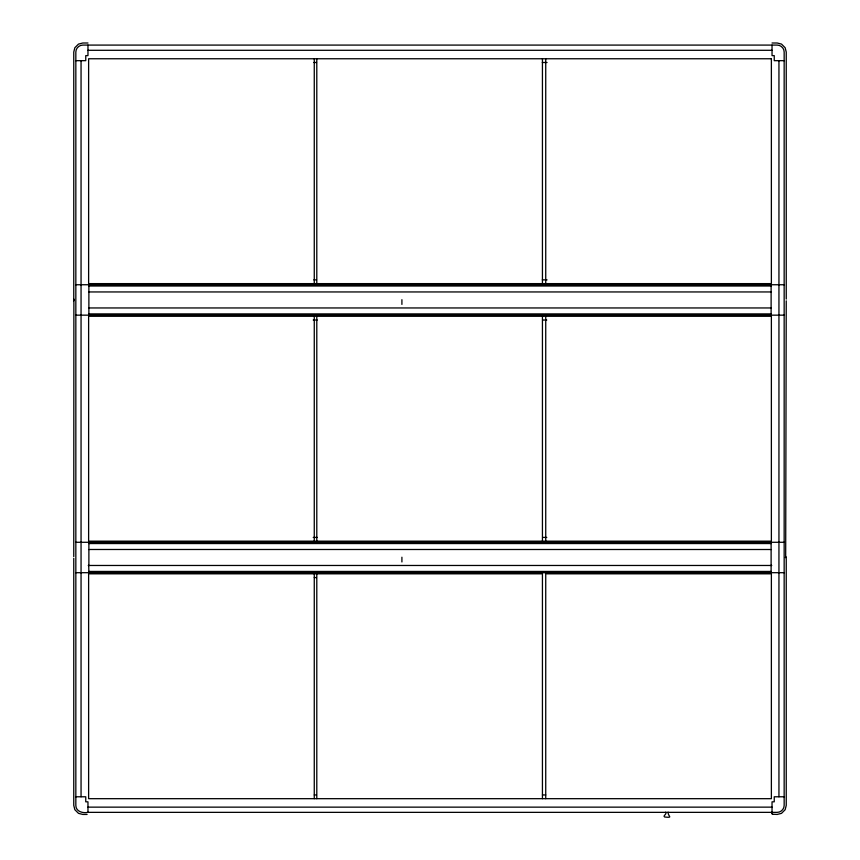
<?xml version="1.0" encoding="UTF-8"?>
<svg xmlns="http://www.w3.org/2000/svg" width="860" height="860" viewBox="0 0 860 860"><rect width="100%" height="100%" fill="white"/><g stroke="black" fill="none" stroke-linecap="round" stroke-linejoin="round"><path stroke-width="1.29" d="M785.685 557.43L786.244 300.828M786.137 557.022L785.374 557.484L786.244 558.355L786.244 805.39L785.148 809.712L781.514 813.345L777.193 814.442L772.377 814.237M73.756 556.624L73.874 300.398M73.756 300.828L74.293 300.043M785.954 557.226L785.793 557.366M74.186 300.065L73.895 299.398L74.347 299.904M87.967 43L82.807 43L78.486 44.096L74.852 47.73L73.756 52.051L73.756 299.087L74.379 299.893M772.033 43L777.193 43L781.514 44.096L785.148 47.73L786.244 52.051L786.244 299.087M87.967 50.299L772.033 50.299M75.841 60.673L85.753 60.673L85.753 55.62L87.967 55.62L87.967 45.085M784.159 60.673L774.247 60.673L774.247 55.62L772.033 55.62L772.033 45.085M313.835 62.49L316.512 62.49M542.284 62.49L547.078 62.49M313.835 279.876L316.512 279.876M542.284 279.876L547.078 279.876M75.841 284.746L784.159 284.746M88.881 285.036L771.119 285.036M88.881 286.004L771.119 286.004M88.881 291.948L771.119 291.948M88.881 307.955L771.119 307.955M88.881 313.9L771.119 313.9M75.841 315.158L784.159 315.158M313.212 320.027L317.243 320.027M542.746 320.027L546.777 320.027M313.212 537.414L317.243 537.414M542.746 537.414L546.777 537.414M75.841 542.284L784.159 542.284M88.881 543.541L771.119 543.541M88.247 565.471L771.753 565.471M88.881 571.438L771.119 571.438M88.881 572.405L771.119 572.405M75.841 572.696L784.159 572.696M314.265 577.565L316.469 577.565M314.265 794.952L316.469 794.952M542.434 794.952L545.735 794.952M75.841 796.779L85.753 796.779L85.753 801.821L87.967 801.821L87.967 811.775M784.159 796.779L774.247 796.779L774.247 801.821L772.033 801.821L772.033 813.571L772.678 814.388M87.967 807.142L772.033 807.142M87.967 812.356C82.979 813.485 75.766 811.582 75.841 805.39L75.841 52.051C75.798 48.332 79.088 45.042 82.807 45.085L777.193 45.085C780.912 45.042 784.202 48.332 784.159 52.051L784.159 805.39C784.202 809.12 780.912 812.399 777.193 812.356L88.322 812.356M772.033 813.571L771.689 812.356M87.096 814.442L82.807 814.442L78.486 813.345L74.852 809.712L73.756 805.39L73.756 558.355M88.731 565.471L88.881 572.706M73.874 299.517L73.756 299.087M778.945 60.673L778.945 796.779M771.119 284.735L771.119 291.433M771.119 292.475L771.119 307.428M771.119 308.471L771.119 315.168M771.119 542.273L771.119 549.508L88.881 549.486L88.881 542.273M771.119 550.013L771.119 564.966M771.119 565.418L771.119 572.706M668.123 812.163C667.586 816.226 673.896 818.021 664.63 817C662.393 815.785 667.306 814.28 665.683 812.163M545.735 58.759L545.735 283.617M545.735 316.286L545.735 541.155M545.735 798.682L545.735 573.824L771.377 573.824L771.377 798.682L88.623 798.682L88.623 573.824L542.434 573.824L542.434 798.682M542.434 58.759L542.434 283.617M542.434 316.286L542.434 541.155M401.91 299.678L401.91 304.418M401.91 557.216L401.91 561.956M316.792 58.759L316.792 283.617M316.792 316.286L316.792 541.155M316.792 573.824L316.792 798.682M314.265 58.759L314.265 283.617M314.265 316.286L314.265 541.155M314.265 573.824L314.265 798.682M88.881 284.735L88.881 291.433M88.881 292.475L88.881 307.428M88.881 308.471L88.881 315.168M88.881 550.013L88.881 564.966M81.055 60.673L81.055 796.779M771.377 58.759L88.623 58.759L88.623 283.617L771.377 283.617L771.377 58.759M771.377 316.286L88.623 316.286L88.623 541.155L771.377 541.155L771.377 316.286"/></g></svg>
